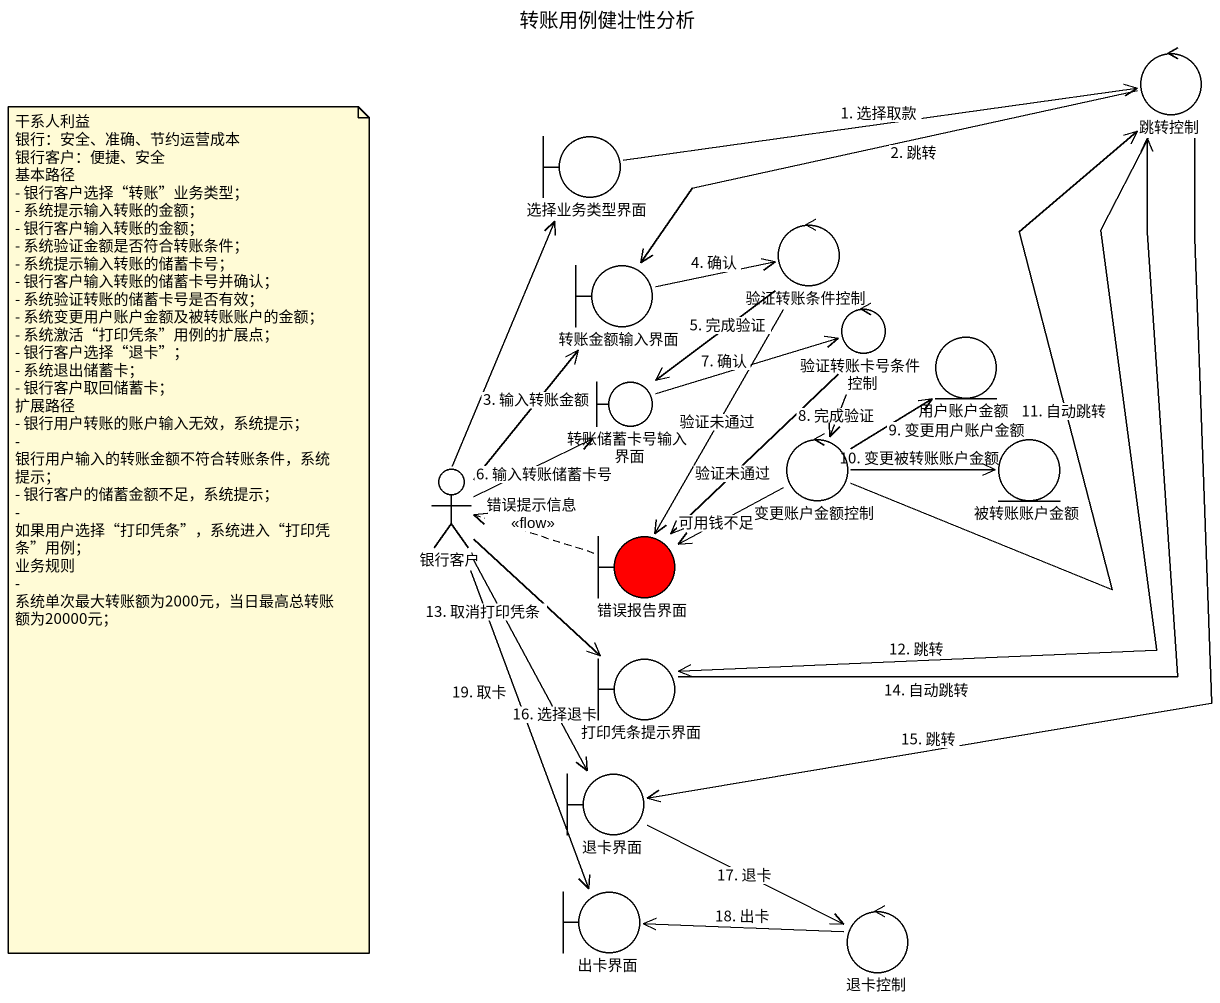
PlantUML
@startuml
title 转账用例健壮性分析
control 跳转控制
boundary 选择业务类型界面
boundary 转账金额输入界面
control 验证转账条件控制
control 验证转账卡号条件控制
entity 用户账户金额
boundary 转账储蓄卡号输入界面
actor 银行客户
control 变更账户金额控制
entity 被转账账户金额
boundary 错误报告界面 #FF0000
boundary 打印凭条提示界面
boundary 退卡界面
boundary 出卡界面
control 退卡控制
跳转控制 -left-> 转账金额输入界面 : 2. 跳转
跳转控制 --> 打印凭条提示界面 : 12. 跳转
跳转控制 --> 退卡界面 : 15. 跳转
选择业务类型界面 -right-> 跳转控制 : 1. 选择取款
转账金额输入界面 -right-> 验证转账条件控制 : 4. 确认
验证转账条件控制 --> 转账储蓄卡号输入界面 : 5. 完成验证
验证转账条件控制 --> 错误报告界面 : 验证未通过
验证转账卡号条件控制 --> 变更账户金额控制 : 8. 完成验证
验证转账卡号条件控制 --> 错误报告界面 : 验证未通过
转账储蓄卡号输入界面 -right-> 验证转账卡号条件控制 : 7. 确认
银行客户 -up-> 选择业务类型界面
银行客户 -up-> 转账金额输入界面 : 3. 输入转账金额
银行客户 -up-> 转账储蓄卡号输入界面 : 6. 输入转账储蓄卡号
银行客户 --> 打印凭条提示界面 : 13. 取消打印凭条
银行客户 --> 退卡界面 : 16. 选择退卡
银行客户 --> 出卡界面 : 19. 取卡
变更账户金额控制 -up-> 跳转控制 : 11. 自动跳转
变更账户金额控制 -up-> 用户账户金额 : 9. 变更用户账户金额
变更账户金额控制 -right-> 被转账账户金额 : 10. 变更被转账账户金额
变更账户金额控制 -left-> 错误报告界面 : 可用钱不足
错误报告界面 .left.> 银行客户 : 错误提示信息\n<<flow>>
打印凭条提示界面 -up-> 跳转控制 : 14. 自动跳转
退卡界面 -right-> 退卡控制 : 17. 退卡
退卡控制 -left-> 出卡界面 : 18. 出卡
note as N1
  干系人利益
  银行：安全、准确、节约运营成本
  银行客户：便捷、安全
  基本路径
  - 银行客户选择“转账”业务类型；
  - 系统提示输入转账的金额；
  - 银行客户输入转账的金额；
  - 系统验证金额是否符合转账条件；
  - 系统提示输入转账的储蓄卡号；
  - 银行客户输入转账的储蓄卡号并确认；
  - 系统验证转账的储蓄卡号是否有效；
  - 系统变更用户账户金额及被转账账户的金额；
  - 系统激活“打印凭条”用例的扩展点；
  - 银行客户选择“退卡”；
  - 系统退出储蓄卡；
  - 银行客户取回储蓄卡；
  扩展路径
  - 银行用户转账的账户输入无效，系统提示；
  - 银行用户输入的转账金额不符合转账条件，系统提示；
  - 银行客户的储蓄金额不足，系统提示；
  - 如果用户选择“打印凭条”，系统进入“打印凭条”用例；
  业务规则
  - 系统单次最大转账额为2000元，当日最高总转账额为20000元；
end note
@enduml
